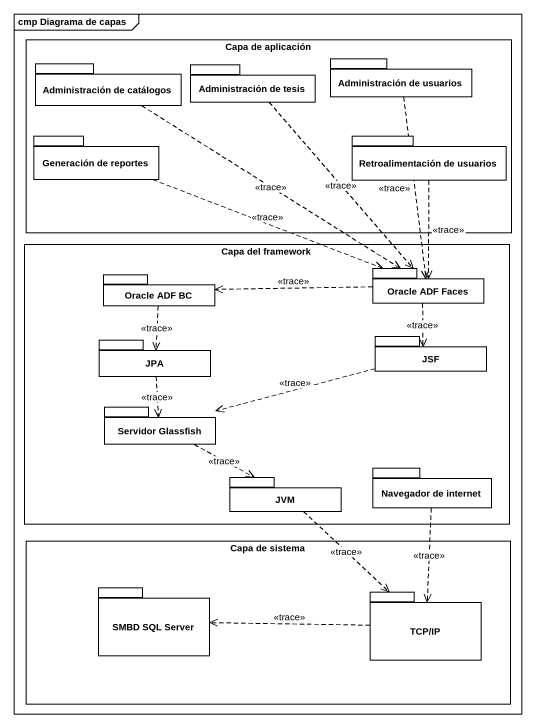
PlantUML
@startuml
mainframe cmp Diagrama de capas
rectangle "Capa de aplicación" as Capa_de_aplicación {
  package "Administración de catálogos" as Administración_de_catálogos {
  }
  package "Administración de tesis" as Administración_de_tesis {
  }
  package "Administración de usuarios" as Administración_de_usuarios {
  }
  package "Generación de reportes" as Generación_de_reportes {
  }
  package "Retroalimentación de usuarios" as Retroalimentación_de {
  }
}
rectangle "Capa del framework" as Capa_del_framework {
  package "Oracle ADF BC" as Oracle_ADF_BC {
  }
  package "Oracle ADF Faces" as Oracle_ADF_Faces {
  }
  package JPA {
  }
  package JSF {
  }
  package "Servidor Glassfish" as Servidor_Glassfish {
  }
  package JVM {
  }
  package "Navegador de internet" as Navegador_de_internet {
  }
}
rectangle "Capa de sistema" as Capa_de_sistema {
  package "SMBD SQL Server" as SMBD_SQL_Server {
  }
  package "TCP/IP" as TCP_IP {
  }
}
Administración_de_catálogos ..> Oracle_ADF_Faces : <<trace>>
Administración_de_tesis ..> Oracle_ADF_Faces : <<trace>>
Administración_de_usuarios ..> Oracle_ADF_Faces : <<trace>>
Generación_de_reportes .right.> Oracle_ADF_Faces : <<trace>>
Retroalimentación_de ..> Oracle_ADF_Faces : <<trace>>
Oracle_ADF_BC ..> JPA : <<trace>>
Oracle_ADF_Faces .left.> Oracle_ADF_BC : <<trace>>
Oracle_ADF_Faces ..> JSF : <<trace>>
JPA ..> Servidor_Glassfish : <<trace>>
JSF .left.> Servidor_Glassfish : <<trace>>
Servidor_Glassfish .right.> JVM : <<trace>>
JVM ..> TCP_IP : <<trace>>
Navegador_de_internet ..> TCP_IP : <<trace>>
TCP_IP .left.> SMBD_SQL_Server : <<trace>>
@enduml
